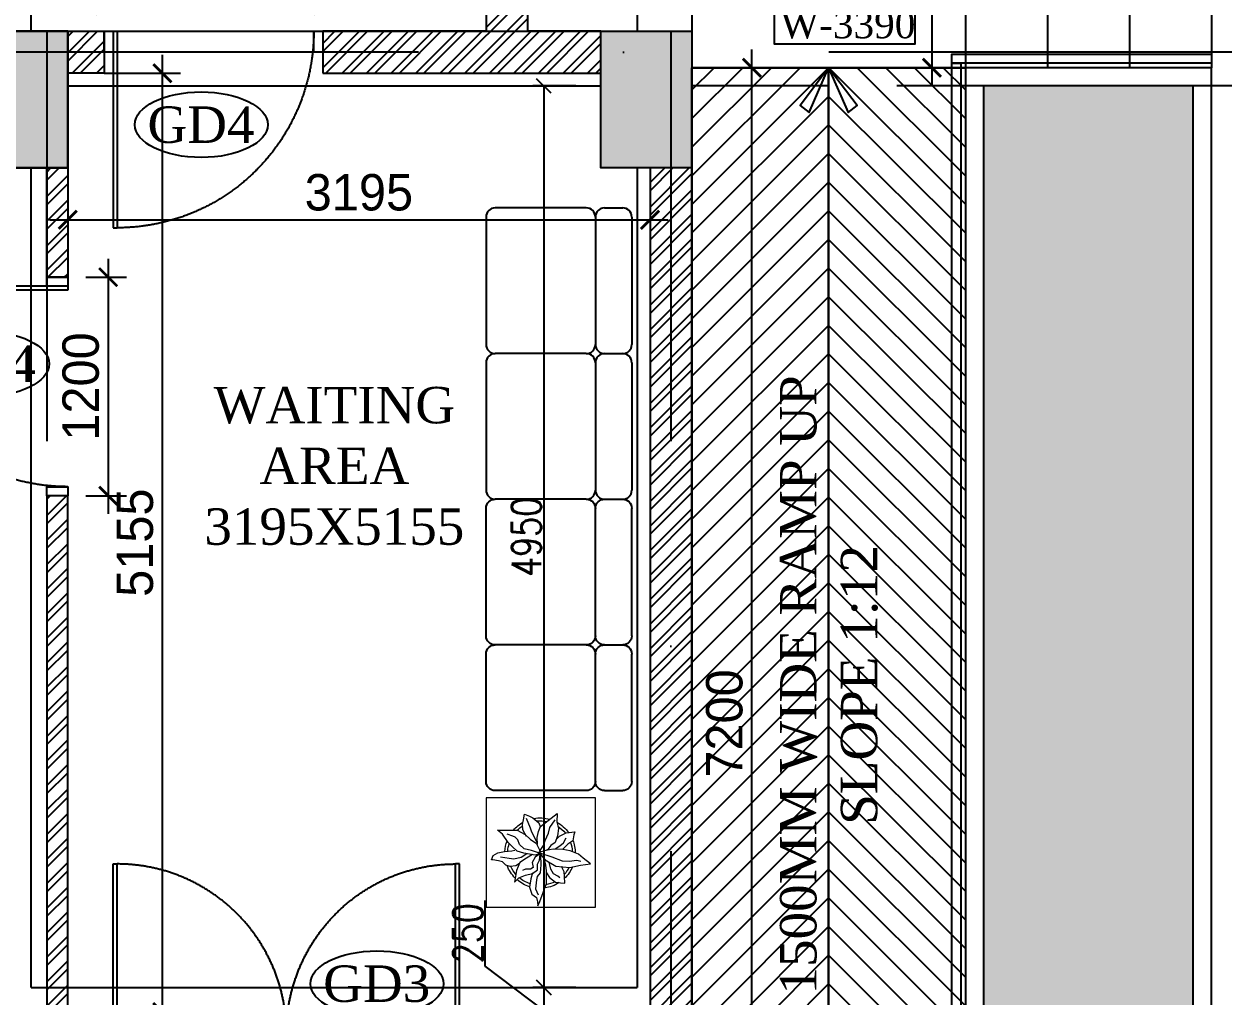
# Model space of a CAD drawing. Header units: millimetres. Extents: x 423806 to 486881, y 1786979 to 1831529.
# Drawn here: x 448466 to 455050, y 1799432 to 1804768 of the extents above; entities that cross this region are included whole.
import ezdxf

# ---------------------------------------------------------------- set-up
doc = ezdxf.new("R2010")
doc.units = ezdxf.units.MM
doc.header["$LTSCALE"] = 150
doc.header["$PDSIZE"] = 0.01
for name, pattern in [('240122--R0_INST_ FLOOR PLANS XREF$0$HIDDEN', [0.375, 0.25, -0.125]), ('DASHDOT', [1, 0.5, -0.25, 0, -0.25]), ('DASHDOTX2', [2, 1, -0.5, 0, -0.5]), ('HIDDEN', [0.375, 0.25, -0.125])]:
    doc.linetypes.add(name, pattern=pattern)
doc.layers.get('0').update_dxf_attribs({"lineweight": 13})
for name, color, linetype in [('AD-ABOVE LINE', 4, 'Continuous'), ('AD-COLUMNS', 41, 'Continuous'), ('AD-D&W TAG', 4, 'Continuous'), ('AD-DIM_CHECK', 7, 'Continuous'), ('AD-FURNITURE', 1, 'Continuous'), ('AD-GLASS', 140, 'Continuous'), ('AD-GRID', 251, 'DASHDOTX2'), ('AD-HATCH_LIGHT', 8, 'Continuous'), ('AD-LANDSCAPE', 82, 'Continuous'), ('AD-RAILING', 42, 'Continuous'), ('AD-SILL', 252, 'Continuous'), ('AD-STAIRCASE', 1, 'Continuous'), ('AD-WALL', 7, 'Continuous'), ('AD-WALL HATCH', 252, 'Continuous')]:
    doc.layers.add(name, color=color, linetype=linetype)
for name, color, linetype, lineweight in [('AD-REFERENCE LINE', 253, 'Continuous', 25), ('AD-TEXT', 7, 'Continuous', 25), ('BEAMS', 53, 'Continuous', 25), ('COL', 141, 'Continuous', 25), ('DIM', 7, 'Continuous', 13), ('filling', 254, 'Continuous', 0), ('GRID', 8, 'DASHDOT', 9)]:
    doc.layers.add(name, color=color, linetype=linetype, lineweight=lineweight)
doc.styles.add('240122--R0_INST_ FLOOR PLANS XREF$0$Scale M 200', font='times.ttf', dxfattribs={"height": 200})
doc.styles.add('RS', font='romans.shx', dxfattribs={"width": 0.8})
doc.dimstyles.new('D100', dxfattribs={"dimtxt": 160, "dimasz": 80, "dimexe": 60, "dimexo": 50, "dimgap": 15, "dimtad": 1, "dimdec": 0, "dimzin": 0, "dimdsep": 46, "dimtxsty": 'RS', "dimblk": 'OBLIQUE', "dimcen": 1, "dimclrd": 33, "dimclre": 33, "dimclrt": 7, "dimadec": 0, "dimazin": 0, "dimtfac": 1, "dimtdec": 0, "dimtmove": 2, "dimatfit": 3, "dimfxl": 125, "dimtolj": 1, "dimtzin": 0, "dimarcsym": 1})
doc.dimstyles.new('Scale 100', dxfattribs={"dimtxt": 200, "dimasz": 100, "dimexe": 100, "dimexo": 100, "dimgap": 50, "dimtad": 1, "dimdec": 0, "dimrnd": 5, "dimzin": 0, "dimdsep": 46, "dimtxsty": 'Standard', "dimblk": 'ARCHTICK', "dimcen": 0, "dimdle": 100, "dimclrd": 252, "dimclre": 252, "dimclrt": 256, "dimadec": 0, "dimazin": 0, "dimtfac": 1, "dimtdec": 0, "dimtofl": 0, "dimtmove": 1, "dimatfit": 3, "dimfxl": 0.18, "dimtolj": 1, "dimtzin": 0, "dimarcsym": 0})

# ---------------------------------------------------------------- blocks, each defined once
blk = doc.blocks.new('_Oblique')
at = {"color": 0, "linetype": 'ByBlock', "lineweight": -2}
blk.add_line((-0.5, -0.5), (0.5, 0.5), dxfattribs=at)
blk = doc.blocks.new('*D124')
at = {"layer": 'Defpoints', "color": 0, "transparency": 16777216}
for p in [(451543.5, 1804427.9), (451318, 1799477.9), (451543.5, 1799477.9)]:
    blk.add_point(p, dxfattribs=at)
at = {"layer": 'DIM', "color": 33, "lineweight": -2, "transparency": 16777216}
for p, q in [((451493.5, 1804427.9), (451258, 1804427.9)), ((451318, 1804427.9), (451318, 1799477.9)), ((451493.5, 1799477.9), (451258, 1799477.9))]:
    blk.add_line(p, q, dxfattribs=at)
at = {"layer": 'DIM', "color": 33, "lineweight": -2, "transparency": 16777216, "xscale": 80, "yscale": 80, "zscale": 80}
for p, rotation in [((451318, 1804427.9), 90), ((451318, 1799477.9), 270)]:
    blk.add_blockref('_Oblique', p, dxfattribs=dict(at, rotation=rotation))
at = {"layer": 'DIM', "color": 7, "transparency": 16777216, "insert": (451223, 1801952.9), "char_height": 160, "attachment_point": 5, "rotation": 90, "style": 'RS'}
blk.add_mtext('\\A1;4950', dxfattribs=at)
blk = doc.blocks.new('*D125')
at = {"layer": 'Defpoints', "color": 0, "transparency": 16777216}
for p in [(451543.5, 1799477.9), (451318, 1799227.9), (451593.8, 1799227.9)]:
    blk.add_point(p, dxfattribs=at)
at = {"layer": 'DIM', "color": 33, "lineweight": -2, "transparency": 16777216}
for p, q in [((450996.3, 1799596.2), (450996.3, 1799955.4)), ((451318, 1799352.9), (450996.3, 1799596.2)), ((451493.5, 1799477.9), (451258, 1799477.9)), ((451318, 1799477.9), (451318, 1799227.9)), ((451543.8, 1799227.9), (451258, 1799227.9))]:
    blk.add_line(p, q, dxfattribs=at)
at = {"layer": 'DIM', "color": 33, "lineweight": -2, "transparency": 16777216, "xscale": 80, "yscale": 80, "zscale": 80}
for p, rotation in [((451318, 1799477.9), 90), ((451318, 1799227.9), 270)]:
    blk.add_blockref('_Oblique', p, dxfattribs=dict(at, rotation=rotation))
at = {"layer": 'DIM', "color": 7, "transparency": 16777216, "insert": (450901.3, 1799775.8), "char_height": 160, "attachment_point": 5, "rotation": 90, "style": 'RS'}
blk.add_mtext('\\A1;250', dxfattribs=at)
blk = doc.blocks.new('A$Ce04e376f')
at = {"layer": 'filling'}
h = blk.add_hatch(color=254, dxfattribs=at)
h.dxf.hatch_style = 1
h.paths.add_polyline_path([(16675, -29250), (16675, -30000), (16075, -30000), (16075, -29250)])
h.paths.add_polyline_path([(19500.2, -29250), (20000.2, -29250), (20000.2, -30000), (19500.2, -30000)])
h.paths.add_polyline_path([(0, -29250), (500, -29250), (500, -30000), (0, -30000)])
h.paths.add_polyline_path([(15975, -19500), (16575, -19500), (16575, -20250), (15975, -20250)])
h.paths.add_polyline_path([(19500, -19500), (20000, -19500), (20000, -20250), (19500, -20250)])
h.paths.add_polyline_path([(6600, -15675), (7100, -15675), (7100, -16425), (6600, -16425)])
h.paths.add_polyline_path([(6350, -13050), (6350, -12550), (7100, -12550), (7100, -13050)])
h.paths.add_polyline_path([(10625, -13050), (10625, -12550), (11375, -12550), (11375, -13050)])
h.paths.add_polyline_path([(16075, -12300), (16575, -12300), (16575, -13050), (16075, -13050)])
h.paths.add_polyline_path([(19500, -12300), (20000, -12300), (20000, -13050), (19500, -13050)])
h.paths.add_polyline_path([(0, -6500), (500, -6500), (500, -7250), (0, -7250)])
h.paths.add_polyline_path([(6600, -6500), (7100, -6500), (7100, -7250), (6600, -7250)])
h.paths.add_polyline_path([(10625, -6500.4), (11375, -6500.4), (11375, -7250.4), (10625, -7250.4)])
h.paths.add_polyline_path([(19250, -6500), (20000, -6500), (20000, -7250), (19250, -7250)])
h.paths.add_polyline_path([(16020, -750), (16020, 0), (16770, 0), (16770, -750)])
h.paths.add_polyline_path([(19250, -500), (19250, 0), (20000, 0), (20000, -500)])
h.paths.add_polyline_path([(10625, -500.4), (10625, -0.4), (11375, -0.4), (11375, -500.4)])
h.paths.add_polyline_path([(6350.2, -500), (6350.2, 0), (7100.2, 0), (7100.2, -500)])
at = {"layer": 'COL'}
blk.add_lwpolyline([(15975, -19500), (16575, -19500), (16575, -20250), (15975, -20250), (15975, -19500)], close=True, dxfattribs=at)
blk.add_lwpolyline([(19500, -19500), (20000, -19500), (20000, -20250), (19500, -20250), (19500, -19500)], dxfattribs=at)
blk = doc.blocks.new('_ArchTick')
at = {"color": 0, "linetype": 'ByBlock', "const_width": 0.15}
blk.add_lwpolyline([(-0.5, -0.5), (0.5, 0.5)], dxfattribs=at)
blk = doc.blocks.new('*D318')
at = {"layer": 'AD-DIM_CHECK', "color": 252, "lineweight": -2, "transparency": 16777216}
for p, q in [((452459.7, 1797227.9), (452459.7, 1804627.9)), ((452231.1, 1804527.9), (452559.7, 1804527.9)), ((452231.1, 1797327.9), (452559.7, 1797327.9))]:
    blk.add_line(p, q, dxfattribs=at)
at = {"layer": 'Defpoints', "color": 0, "transparency": 16777216}
for p in [(452131.1, 1804527.9), (452459.7, 1804527.9), (452131.1, 1797327.9)]:
    blk.add_point(p, dxfattribs=at)
at = {"layer": 'AD-DIM_CHECK', "color": 252, "lineweight": -2, "transparency": 16777216, "xscale": 100, "yscale": 100, "zscale": 100}
for p, rotation in [((452459.7, 1804527.9), 90), ((452459.7, 1797327.9), 270)]:
    blk.add_blockref('_ArchTick', p, dxfattribs=dict(at, rotation=rotation))
at = {"layer": 'AD-DIM_CHECK', "transparency": 16777216, "insert": (452309.7, 1800927.9), "char_height": 200, "attachment_point": 5, "rotation": 90}
blk.add_mtext('\\A1;7200', dxfattribs=at)
blk = doc.blocks.new('*D319')
at = {"layer": 'AD-DIM_CHECK', "color": 252, "lineweight": -2, "transparency": 16777216}
for p, q in [((453447.8, 1808017.9), (453447.8, 1804427.9)), ((453531.1, 1807917.9), (453347.8, 1807917.9)), ((453531.1, 1804527.9), (453347.8, 1804527.9))]:
    blk.add_line(p, q, dxfattribs=at)
at = {"layer": 'Defpoints', "color": 0, "transparency": 16777216}
for p in [(453631.1, 1807917.9), (453447.8, 1804527.9), (453631.1, 1804527.9)]:
    blk.add_point(p, dxfattribs=at)
at = {"layer": 'AD-DIM_CHECK', "color": 252, "lineweight": -2, "transparency": 16777216, "xscale": 100, "yscale": 100, "zscale": 100}
for p, rotation in [((453447.8, 1807917.9), 90), ((453447.8, 1804527.9), 270)]:
    blk.add_blockref('_ArchTick', p, dxfattribs=dict(at, rotation=rotation))
at = {"layer": 'AD-DIM_CHECK', "transparency": 16777216, "insert": (453297.8, 1806222.9), "char_height": 200, "attachment_point": 5, "rotation": 90}
blk.add_mtext('\\A1;3390', dxfattribs=at)
blk = doc.blocks.new('A$Cb219a92c')
at = {"layer": 'AD-GLASS'}
for p, q in [((50, 0), (50, 1078.5)), ((50, 1078.5), (71.5, 1078.5)), ((71.5, 0), (71.5, 1078.5)), ((50, 0), (71.5, 0))]:
    blk.add_line(p, q, dxfattribs=at)
at = {"layer": 'AD-GLASS', "linetype": '240122--R0_INST_ FLOOR PLANS XREF$0$HIDDEN', "ltscale": 450}
blk.add_arc((72.4, 0.9), 1077.6, 359.95433, 90.04567, dxfattribs=at)
at = {"layer": 'AD-SILL'}
for points in [[(50, 115), (0, 115), (0, 0), (50, 0)], [(1200, 115), (1150, 115), (1150, 0), (1200, 0)]]:
    blk.add_lwpolyline(points, close=True, dxfattribs=at)
blk = doc.blocks.new('*D325')
at = {"layer": 'AD-DIM_CHECK', "color": 252, "lineweight": -2, "transparency": 16777216}
for p, q in [((448706.1, 1803877.9), (448706.1, 1803592.9)), ((451901.1, 1803877.9), (451901.1, 1803592.9)), ((448606.1, 1803692.9), (452001.1, 1803692.9))]:
    blk.add_line(p, q, dxfattribs=at)
at = {"layer": 'Defpoints', "color": 0, "transparency": 16777216}
for p in [(448706.1, 1803977.9), (451901.1, 1803977.9), (451901.1, 1803692.9)]:
    blk.add_point(p, dxfattribs=at)
at = {"layer": 'AD-DIM_CHECK', "color": 252, "lineweight": -2, "transparency": 16777216, "xscale": 100, "yscale": 100, "zscale": 100, "rotation": 180}
blk.add_blockref('_ArchTick', (448706.1, 1803692.9), dxfattribs=at)
at = {"layer": 'AD-DIM_CHECK', "color": 252, "lineweight": -2, "transparency": 16777216, "xscale": 100, "yscale": 100, "zscale": 100}
blk.add_blockref('_ArchTick', (451901.1, 1803692.9), dxfattribs=at)
at = {"layer": 'AD-DIM_CHECK', "transparency": 16777216, "insert": (450303.6, 1803842.9), "char_height": 200, "attachment_point": 5}
blk.add_mtext('\\A1;3195', dxfattribs=at)
blk = doc.blocks.new('*D326')
at = {"layer": 'AD-DIM_CHECK', "color": 252, "lineweight": -2, "transparency": 16777216}
for p, q in [((448906.1, 1804827.9), (448906.1, 1804970.8)), ((450106.1, 1804827.9), (450106.1, 1804970.8)), ((448806.1, 1804870.8), (450206.1, 1804870.8))]:
    blk.add_line(p, q, dxfattribs=at)
at = {"layer": 'Defpoints', "color": 0, "transparency": 16777216}
for p in [(450106.1, 1804870.8), (448906.1, 1804727.9), (450106.1, 1804727.9)]:
    blk.add_point(p, dxfattribs=at)
at = {"layer": 'AD-DIM_CHECK', "color": 252, "lineweight": -2, "transparency": 16777216, "xscale": 100, "yscale": 100, "zscale": 100, "rotation": 180}
blk.add_blockref('_ArchTick', (448906.1, 1804870.8), dxfattribs=at)
at = {"layer": 'AD-DIM_CHECK', "color": 252, "lineweight": -2, "transparency": 16777216, "xscale": 100, "yscale": 100, "zscale": 100}
blk.add_blockref('_ArchTick', (450106.1, 1804870.8), dxfattribs=at)
at = {"layer": 'AD-DIM_CHECK', "transparency": 16777216, "insert": (449506.1, 1805020.8), "char_height": 200, "attachment_point": 5}
blk.add_mtext('\\A1;1200', dxfattribs=at)
blk = doc.blocks.new('A$Cf3240ecc')
at = {"layer": 'AD-D&W TAG'}
blk.add_ellipse((0, 0), major_axis=(-365, 0), ratio=0.493341, dxfattribs=at)
at = {"layer": 'AD-D&W TAG', "transparency": 33554687, "insert": (-271.3, 100.2), "char_height": 200, "width": 540.14, "attachment_point": 1, "style": '240122--R0_INST_ FLOOR PLANS XREF$0$Scale M 200'}
blk.add_mtext('\\A1;\\pxqc;GD4', dxfattribs=at)
blk = doc.blocks.new('A$C11832f3e')
at = {"layer": 'AD-FURNITURE', "color": 3, "linetype": 'ByBlock', "lineweight": 20}
for p, q in [((212.2, 468.2, -2548975.6), (202.7, 431.7, -2548975.6)), ((242.5, 488.2, -2548975.6), (210, 513.3, -2548975.6)), ((210, 513.3, -2548975.6), (212.2, 468.2, -2548975.6)), ((249.8, 436.9, -2548975.6), (221.4, 479.8, -2548975.6)), ((274.9, 462, -2548975.6), (242.5, 488.2, -2548975.6)), ((301.1, 442, -2548975.6), (274.9, 462, -2548975.6)), ((310.2, 463.4, -2548975.6), (302.5, 442.6, -2548975.6)), ((342.9, 490.9, -2548975.6), (310.2, 463.4, -2548975.6)), ((360.6, 498.5, -2548975.6), (342.9, 490.9, -2548975.6)), ((380.4, 487.7, -2548975.6), (357.2, 434.9, -2548975.6)), ((389.1, 509.6, -2548975.6), (360.6, 498.5, -2548975.6)), ((393.4, 478.8, -2548975.6), (389.1, 509.6, -2548975.6)), ((398.9, 453.6, -2548975.6), (393.4, 478.8, -2548975.6)), ((159.8, 407.5, -2548975.6), (112.6, 412.8, -2548975.6)), ((112.6, 412.8, -2548975.6), (117.9, 396.1, -2548975.6)), ((117.9, 396.1, -2548975.6), (124.2, 364.7, -2548975.6)), ((196.3, 389.8, -2548975.6), (159.8, 407.5, -2548975.6)), ((202.7, 431.7, -2548975.6), (207.9, 391.8, -2548975.6)), ((257.1, 405.5, -2548975.6), (249.8, 436.9, -2548975.6)), ((276, 366.6, -2548975.6), (257.1, 405.5, -2548975.6)), ((311.6, 415.8, -2548975.6), (301.1, 442, -2548975.6)), ((318.9, 381.4, -2548975.6), (311.6, 415.8, -2548975.6)), ((349.5, 414.1, -2548975.6), (318.9, 353.8, -2548975.6)), ((357.2, 434.9, -2548975.6), (349.5, 414.1, -2548975.6)), ((385.9, 398.2, -2548975.6), (355.6, 372, -2548975.6)), ((378, 387.7, -2548975.6), (397.8, 424, -2548975.6)), ((428.8, 422.3, -2548975.6), (385.9, 398.2, -2548975.6)), ((397.8, 424, -2548975.6), (398.9, 453.6, -2548975.6)), ((505.3, 423.3, -2548975.6), (428.8, 422.3, -2548975.6)), ((452.9, 389.8, -2548975.6), (483.2, 400.1, -2548975.6)), ((478, 355.2, -2548975.6), (510.4, 400.1, -2548975.6)), ((537.7, 423.3, -2548975.6), (505.3, 423.3, -2548975.6)), ((510.4, 400.1, -2548975.6), (537.7, 423.3, -2548975.6)), ((124.2, 364.7, -2548975.6), (150.4, 344.7, -2548975.6)), ((150.4, 344.7, -2548975.6), (177.6, 317.4, -2548975.6)), ((174.4, 353.1, -2548975.6), (159.8, 380.4, -2548975.6)), ((194.4, 336.3, -2548975.6), (174.4, 353.1, -2548975.6)), ((220.5, 320.7, -2548975.6), (194.4, 336.3, -2548975.6)), ((213.1, 373.9, -2548975.6), (196.3, 389.8, -2548975.6)), ((207.9, 391.8, -2548975.6), (221.4, 355.2, -2548975.6)), ((221.4, 355.2, -2548975.6), (243.5, 338.5, -2548975.6)), ((243.5, 338.5, -2548975.6), (260.3, 316.4, -2548975.6)), ((284.3, 337.4, -2548975.6), (276, 366.6, -2548975.6)), ((306.2, 306, -2548975.6), (284.3, 337.4, -2548975.6)), ((324.1, 351, -2548975.6), (302.1, 308, -2548975.6)), ((317.8, 343.6, -2548975.6), (318.9, 381.4, -2548975.6)), ((355.6, 372, -2548975.6), (324.1, 351, -2548975.6)), ((390, 319.6, -2548975.6), (416.2, 343.6, -2548975.6)), ((416.2, 343.6, -2548975.6), (425.6, 368.8, -2548975.6)), ((425.6, 368.8, -2548975.6), (439.3, 384.5, -2548975.6)), ((428.8, 306.9, -2548975.6), (456.1, 333.1, -2548975.6)), ((439.3, 384.5, -2548975.6), (452.9, 389.8, -2548975.6)), ((456.1, 333.1, -2548975.6), (478, 355.2, -2548975.6)), ((26.9, 238, -2548975.6), (66.6, 268.3, -2548975.6)), ((66.6, 268.3, -2548975.6), (92.8, 290.2, -2548975.6)), ((92.8, 290.2, -2548975.6), (137.7, 309.1, -2548975.6)), ((137.7, 309.1, -2548975.6), (178.7, 316.4, -2548975.6)), ((178.7, 316.4, -2548975.6), (230.9, 317.4, -2548975.6)), ((238.2, 275.6, -2548975.6), (181.7, 254.7, -2548975.6)), ((230.9, 317.4, -2548975.6), (271.7, 311.2, -2548975.6)), ((307.3, 298.6, -2548975.6), (238.2, 275.6, -2548975.6)), ((260.3, 316.4, -2548975.6), (268.7, 313.4, -2548975.6)), ((271.7, 311.2, -2548975.6), (310.5, 299.6, -2548975.6)), ((271.7, 229.6, -2548975.6), (280.1, 265, -2548975.6)), ((310.5, 299.6, -2548975.6), (274.9, 258.8, -2548975.6)), ((301.1, 286.1, -2548975.6), (300, 231.5, -2548975.6)), ((302.1, 308, -2548975.6), (307.3, 295.5, -2548975.6)), ((302.1, 290.2, -2548975.6), (307.3, 291.2, -2548975.6)), ((306.2, 257.7, -2548975.6), (302.1, 290.2, -2548975.6)), ((304.3, 294.5, -2548975.6), (330.3, 286.1, -2548975.6)), ((307.3, 295.5, -2548975.6), (350.3, 311.2, -2548975.6)), ((307.3, 291.2, -2548975.6), (330.3, 273.4, -2548975.6)), ((330.3, 286.1, -2548975.6), (392.1, 295.5, -2548975.6)), ((330.3, 273.4, -2548975.6), (346.2, 245.3, -2548975.6)), ((345.1, 289.3, -2548975.6), (378.6, 268.3, -2548975.6)), ((350.3, 311.2, -2548975.6), (390, 319.6, -2548975.6)), ((407.8, 274.5, -2548975.6), (375.4, 294.5, -2548975.6)), ((378.6, 268.3, -2548975.6), (415.1, 244.2, -2548975.6)), ((392.1, 295.5, -2548975.6), (428.8, 306.9, -2548975.6)), ((447.7, 264.2, -2548975.6), (407.8, 274.5, -2548975.6)), ((458, 309.1, -2548975.6), (441.3, 312.3, -2548975.6)), ((473.7, 268.3, -2548975.6), (447.7, 264.2, -2548975.6)), ((497.9, 305, -2548975.6), (458, 309.1, -2548975.6)), ((520.9, 276.6, -2548975.6), (473.7, 268.3, -2548975.6)), ((535.5, 298.6, -2548975.6), (497.9, 305, -2548975.6)), ((560.7, 282.9, -2548975.6), (535.5, 298.6, -2548975.6)), ((569, 259.9, -2548975.6), (560.7, 282.9, -2548975.6)), ((82.3, 230.6, -2548975.6), (26.9, 238, -2548975.6)), ((101.2, 257.7, -2548975.6), (80.2, 252.6, -2548975.6)), ((140.9, 218, -2548975.6), (82.3, 230.6, -2548975.6)), ((144.1, 251.5, -2548975.6), (101.2, 257.7, -2548975.6)), ((217.3, 224.2, -2548975.6), (140.9, 218, -2548975.6)), ((181.7, 254.7, -2548975.6), (144.1, 251.5, -2548975.6)), ((171.2, 193.9, -2548975.6), (186, 223.2, -2548975.6)), ((274.9, 258.8, -2548975.6), (217.3, 224.2, -2548975.6)), ((228.9, 183.4, -2548975.6), (243.5, 208.5, -2548975.6)), ((243.5, 208.5, -2548975.6), (253, 246.3, -2548975.6)), ((268.7, 199.1, -2548975.6), (271.7, 229.6, -2548975.6)), ((268.7, 165.6, -2548975.6), (268.7, 199.1, -2548975.6)), ((300, 231.5, -2548975.6), (302.1, 188.8, -2548975.6)), ((316.8, 235.8, -2548975.6), (306.2, 257.7, -2548975.6)), ((317.8, 205.5, -2548975.6), (316.8, 235.8, -2548975.6)), ((344, 184.5, -2548975.6), (317.8, 205.5, -2548975.6)), ((346.2, 245.3, -2548975.6), (340.8, 218, -2548975.6)), ((340.8, 218, -2548975.6), (356.5, 207.5, -2548975.6)), ((356.5, 207.5, -2548975.6), (382.7, 207.5, -2548975.6)), ((382.7, 207.5, -2548975.6), (400.5, 201.2, -2548975.6)), ((415.1, 244.2, -2548975.6), (431.8, 201.2, -2548975.6)), ((416.2, 239, -2548975.6), (437.2, 227.4, -2548975.6)), ((431.8, 201.2, -2548975.6), (438.3, 167.7, -2548975.6)), ((437.2, 227.4, -2548975.6), (467.5, 222.3, -2548975.6)), ((467.5, 222.3, -2548975.6), (491.5, 230.6, -2548975.6)), ((491.5, 230.6, -2548975.6), (510.4, 248.3, -2548975.6)), ((510.4, 248.3, -2548975.6), (531.4, 254.7, -2548975.6)), ((531.4, 254.7, -2548975.6), (562.8, 258.8, -2548975.6)), ((562.8, 258.8, -2548975.6), (569, 259.9, -2548975.6)), ((168.2, 131, -2548975.6), (169.2, 168.8, -2548975.6)), ((191.2, 134.2, -2548975.6), (168.2, 131, -2548975.6)), ((169.2, 168.8, -2548975.6), (171.2, 193.9, -2548975.6)), ((218.4, 136.4, -2548975.6), (191.2, 134.2, -2548975.6)), ((195.4, 160.4, -2548975.6), (206.8, 169.9, -2548975.6)), ((206.8, 169.9, -2548975.6), (228.9, 183.4, -2548975.6)), ((251.9, 162.6, -2548975.6), (218.4, 136.4, -2548975.6)), ((267.6, 187.7, -2548975.6), (251.9, 162.6, -2548975.6)), ((268.7, 129.9, -2548975.6), (268.7, 165.6, -2548975.6)), ((302.1, 188.8, -2548975.6), (320, 167.7, -2548975.6)), ((320, 167.7, -2548975.6), (323, 149.9, -2548975.6)), ((323, 149.9, -2548975.6), (328.3, 99.6, -2548975.6)), ((383.7, 176.1, -2548975.6), (344, 184.5, -2548975.6)), ((345.1, 188.8, -2548975.6), (354.5, 155.1, -2548975.6)), ((354.5, 155.1, -2548975.6), (360.8, 109.1, -2548975.6)), ((420.4, 161.5, -2548975.6), (383.7, 176.1, -2548975.6)), ((443.4, 136.4, -2548975.6), (420.4, 161.5, -2548975.6)), ((438.3, 167.7, -2548975.6), (443.4, 136.4, -2548975.6)), ((286.5, 80.8, -2548975.6), (268.7, 129.9, -2548975.6)), ((304.3, 30.5, -2548975.6), (286.5, 80.8, -2548975.6)), ((328.3, 99.6, -2548975.6), (313.5, 68.3, -2548975.6)), ((348.1, 71.3, -2548975.6), (323, 52.6, -2548975.6)), ((360.8, 109.1, -2548975.6), (348.1, 71.3, -2548975.6)), ((315.7, 6.4, -2548975.6), (304.3, 30.5, -2548975.6)), ((316.8, 28.5, -2548975.6), (315.7, 6.4, -2548975.6)), ((323, 52.6, -2548975.6), (316.8, 28.5, -2548975.6))]:
    blk.add_line(p, q, dxfattribs=at)
at = {"layer": 'AD-FURNITURE', "lineweight": 20}
blk.add_lwpolyline([(0, 0), (0, 600), (600, 600), (600, 0)], close=True, dxfattribs=at)
at = {"layer": 'AD-FURNITURE', "color": 3, "linetype": 'ByBlock', "lineweight": 20}
for radius, start, end in [(193.2, 118.34547, 144.45412), (193.2, 79.70377, 106.12808), (177.1, 84.18858, 102.40281), (193.2, 40.66057, 61.33926), (177.1, 123.38678, 142.07557), (177.1, 45.08351, 57.50228), (193.2, 158.58618, 179.74423), (177.1, 160.65586, 177.50575), (177.1, 3.26994, 17.40025), (193.2, 2.50299, 20.45628), (193.2, 202.97684, 225.84728), (177.1, 206.27612, 221.1349), (177.1, 318.47558, 335.33471), (193.2, 314.80206, 339.18037), (193.2, 236.95629, 262.29504), (177.1, 242.68987, 259.53455), (177.1, 287.98642, 310.5771), (193.2, 287.12296, 310.98158)]:
    blk.add_arc((303.5, 296.7, -2548975.6), radius, start, end, dxfattribs=at)
blk = doc.blocks.new('A$Ce8633d60')
at = {"layer": 'AD-FURNITURE', "linetype": 'Continuous'}
for p, q in [((49.6, 500), (749.6, 500)), ((849.2, 500), (1549.2, 500)), ((-0.4, 350), (-0.4, 450)), ((-0.4, 350), (-0.4, 450)), ((0, 350), (0, 450)), ((799.2, 350), (799.2, 450)), ((799.6, 350), (799.6, 450)), ((1599.2, 350), (1599.2, 450)), ((1599.2, 350), (1599.2, 450)), ((1599.2, 350), (1599.2, 450)), ((49.6, 300), (749.6, 300)), ((849.2, 300), (1549.2, 300)), ((-0.4, 250), (-0.4, -250)), ((-0.4, 250), (-0.4, -250)), ((0, 250), (0, -250)), ((799.2, 250), (799.2, -250)), ((799.6, 250), (799.6, -250)), ((1599.2, 250), (1599.2, -250)), ((49.6, -300), (749.6, -300)), ((849.2, -300), (1549.2, -300))]:
    blk.add_line(p, q, dxfattribs=at)
for centre, start, end in [((49.6, 450), 90, 180), ((49.6, 450), 90, 180), ((749.6, 450), 0, 90), ((849.2, 450), 90, 180), ((1549.2, 450), 0, 90), ((49.6, 350), 180, 270), ((49.6, 350), 180, 270), ((749.6, 350), 270, 0), ((849.2, 350), 180, 270), ((1549.2, 350), 270, 0), ((49.6, 250), 90, 180), ((49.6, 250), 90, 180), ((749.6, 250), 0, 90), ((849.2, 250), 90, 180), ((1549.2, 250), 0, 90), ((49.6, -250), 180, 270), ((49.6, -250), 180, 270), ((749.6, -250), 270, 0), ((849.2, -250), 180, 270), ((1549.2, -250), 270, 0)]:
    blk.add_arc(centre, 50, start, end, dxfattribs=at)
blk = doc.blocks.new('A$C46e40b4a')
at = {"layer": 'AD-GLASS'}
for p, q in [((0, 0), (0, 928.5)), ((0, 928.5), (21.5, 928.5)), ((21.5, 0), (21.5, 928.5)), ((0, 0), (21.5, 0))]:
    blk.add_line(p, q, dxfattribs=at)
at = {"layer": 'AD-GLASS', "linetype": '240122--R0_INST_ FLOOR PLANS XREF$0$HIDDEN', "ltscale": 450}
blk.add_arc((21.5, 0), 928.5, 0, 90.00868, dxfattribs=at)
blk = doc.blocks.new('A$C35c67b2a')
at = {"layer": 'AD-SILL'}
for points in [[(0, 0), (50, 0), (50, 115), (0, 115)], [(2000, 0), (1950, 0), (1950, 115), (2000, 115)]]:
    blk.add_lwpolyline(points, close=True, dxfattribs=at)
blk.add_blockref('A$C46e40b4a', (50, 0))
at = {"xscale": -1}
blk.add_blockref('A$C46e40b4a', (1950, 0), dxfattribs=at)
blk = doc.blocks.new('*D344')
at = {"layer": 'AD-DIM_CHECK', "color": 252, "lineweight": -2, "transparency": 16777216}
for p, q in [((448928.2, 1803477.9), (448928.2, 1802077.9)), ((448806.1, 1803377.9), (449028.2, 1803377.9)), ((448806.1, 1802177.9), (449028.2, 1802177.9))]:
    blk.add_line(p, q, dxfattribs=at)
at = {"layer": 'Defpoints', "color": 0, "transparency": 16777216}
for p in [(448706.1, 1803377.9), (448706.1, 1802177.9), (448928.2, 1802177.9)]:
    blk.add_point(p, dxfattribs=at)
at = {"layer": 'AD-DIM_CHECK', "color": 252, "lineweight": -2, "transparency": 16777216, "xscale": 100, "yscale": 100, "zscale": 100}
for p, rotation in [((448928.2, 1803377.9), 90), ((448928.2, 1802177.9), 270)]:
    blk.add_blockref('_ArchTick', p, dxfattribs=dict(at, rotation=rotation))
at = {"layer": 'AD-DIM_CHECK', "transparency": 16777216, "insert": (448778.2, 1802777.9), "char_height": 200, "attachment_point": 5, "rotation": 90}
blk.add_mtext('\\A1;1200', dxfattribs=at)
blk = doc.blocks.new('*D370')
at = {"layer": 'AD-DIM_CHECK', "color": 252, "lineweight": -2, "transparency": 16777216}
for p, q in [((449225.4, 1799242.9), (449225.4, 1804597.9)), ((448906.1, 1804497.9), (449325.4, 1804497.9)), ((448906.1, 1799342.9), (449325.4, 1799342.9))]:
    blk.add_line(p, q, dxfattribs=at)
at = {"layer": 'Defpoints', "color": 0, "transparency": 16777216}
for p in [(448806.1, 1804497.9), (449225.4, 1804497.9), (448806.1, 1799342.9)]:
    blk.add_point(p, dxfattribs=at)
at = {"layer": 'AD-DIM_CHECK', "color": 252, "lineweight": -2, "transparency": 16777216, "xscale": 100, "yscale": 100, "zscale": 100}
for p, rotation in [((449225.4, 1804497.9), 90), ((449225.4, 1799342.9), 270)]:
    blk.add_blockref('_ArchTick', p, dxfattribs=dict(at, rotation=rotation))
at = {"layer": 'AD-DIM_CHECK', "transparency": 16777216, "insert": (449075.4, 1801920.4), "char_height": 200, "attachment_point": 5, "rotation": 90}
blk.add_mtext('\\A1;5155', dxfattribs=at)
blk = doc.blocks.new('A$Ca1dcfb5b')
at = {"layer": 'AD-D&W TAG'}
blk.add_ellipse((0, 0), major_axis=(-365, 0), ratio=0.493341, dxfattribs=at)
at = {"layer": 'AD-D&W TAG', "transparency": 33554687, "insert": (-271.3, 100.2), "char_height": 200, "width": 540.14, "attachment_point": 1, "style": '240122--R0_INST_ FLOOR PLANS XREF$0$Scale M 200'}
blk.add_mtext('\\A1;\\pxqc;GD3', dxfattribs=at)

msp = doc.modelspace()

# ---------------------------------------------------------------- hatches: boundary and pattern name
at = {"layer": 'AD-HATCH_LIGHT'}
h = msp.add_hatch(color=256, dxfattribs=at)
h.dxf.hatch_style = 1
h.paths.add_polyline_path([(448706.1, 1804727.9), (448106.1, 1804727.9), (448106.1, 1803977.9), (448706.1, 1803977.9)])
h = msp.add_hatch(color=256, dxfattribs=at)
h.dxf.hatch_style = 1
h.paths.add_polyline_path([(451631.1, 1804727.9), (452131.1, 1804727.9), (452131.1, 1803977.9), (451631.1, 1803977.9)])
h = msp.add_hatch(dxfattribs=at)
h.set_pattern_fill('ANSI31', color=256, scale=35)
h.set_pattern_definition([(45, (452881.13, 1804527.9), (-78.5772, 78.5772), [])])
h.paths.add_polyline_path([(452131.1, 1797327.9), (452881.1, 1797327.9), (452881.1, 1804527.9), (452131.1, 1804527.9), (452131.1, 1804077.9)])
h = msp.add_hatch(dxfattribs=at)
h.set_pattern_fill('ANSI31', color=256, scale=35, angle=90)
h.set_pattern_definition([(135, (452881.13, 1804527.9), (-78.5772, -78.5772), [])])
h.paths.add_polyline_path([(452881.1, 1804527.9), (453631.1, 1804527.9), (453631.1, 1797327.9), (452881.1, 1797327.9)])
at = {"layer": 'AD-LANDSCAPE', "transparency": 33554495}
h = msp.add_hatch(color=256, dxfattribs=at)
h.dxf.hatch_style = 1
edge = h.paths.add_edge_path()
edge.add_line((454881.1, 1804427.9), (453731.1, 1804427.9))
edge.add_line((453731.1, 1804427.9), (453731.1, 1797427.9))
edge.add_line((453731.1, 1797427.9), (454381.1, 1797427.9))
edge.add_arc((454381.1, 1797927.9), 500, 270, 360)
edge.add_line((454881.1, 1797927.9), (454881.1, 1804427.9))
at = {"layer": 'AD-WALL HATCH', "transparency": 33554687}
h = msp.add_hatch(dxfattribs=at)
h.set_pattern_fill('ANSI32', color=256, scale=10)
h.set_pattern_definition([(45, (415131.13, 1744227.9), (-67.35192, 67.35192), []), (45, (415176.03, 1744227.9), (-67.35192, 67.35192), [])])
h.paths.add_polyline_path([(451901.1, 1795527.9), (452131.1, 1795527.9), (452131.1, 1794977.9), (451291.8, 1794977.9), (451291.8, 1795207.9), (451901.1, 1795207.9)])
h.paths.add_polyline_path([(448321.1, 1811927.9), (448321.1, 1816977.9), (448206.1, 1816977.9), (448206.1, 1811927.9)])
h.paths.add_polyline_path([(439001.1, 1811677.9), (439231.1, 1811677.9), (439231.1, 1812027.9), (439506.1, 1812027.9), (439506.1, 1812257.9), (439001.1, 1812257.9)])
h.paths.add_polyline_path([(439001.1, 1823727.9), (439001.1, 1819327.9), (442501.1, 1819327.9), (442501.1, 1820182.9), (442271.1, 1820182.9), (442271.1, 1819557.9), (441071.1, 1819557.9), (441071.1, 1820157.9), (440956.1, 1820157.9), (440956.1, 1819557.9), (439231.1, 1819557.9), (439231.1, 1823727.9)])
h.paths.add_polyline_path([(441471.1, 1823997.9), (439831.3, 1823997.9), (439831.3, 1824227.9), (441471.1, 1824227.9)])
h.paths.add_polyline_path([(448706.1, 1799227.9), (448906.1, 1799227.9), (448906.1, 1799342.9), (448706.1, 1799342.9), (448706.1, 1802177.9), (448591.1, 1802177.9), (448591.1, 1794977.9), (449291.8, 1794977.9), (449291.8, 1795207.9), (448706.1, 1795207.9)])
h.paths.add_polyline_path([(452131.1, 1798527.9), (452131.1, 1803977.9), (451901.1, 1803977.9), (451901.1, 1799342.9), (450906.1, 1799342.9), (450906.1, 1799227.9), (451901.1, 1799227.9), (451901.1, 1798527.9)])
h.paths.add_polyline_path([(451901.1, 1811177.9), (452131.1, 1811177.9), (452131.1, 1810427.9), (451901.1, 1810427.9)])
h.paths.add_polyline_path([(451901.1, 1814372.9), (452131.1, 1814372.9), (452131.1, 1815397.9), (451901.1, 1815397.9)])
h.paths.add_polyline_path([(438581.1, 1809177.9), (439231.1, 1809177.9), (439231.1, 1808552.9), (439116.1, 1808552.9), (439116.1, 1809062.9), (438581.1, 1809062.9)])
h.paths.add_polyline_path([(446146.1, 1820752.9), (446146.1, 1819557.9), (446296.1, 1819557.9), (446296.1, 1819327.9), (446031.1, 1819327.9), (446031.1, 1820752.9), (445731.1, 1820752.9), (445731.1, 1820867.9), (446431.1, 1820867.9), (446431.1, 1821767.9), (444931.1, 1821767.9), (444931.1, 1820752.9), (444701.1, 1820752.9), (444701.1, 1821367.9), (444551.1, 1821367.9), (444551.1, 1821597.9), (444701.1, 1821597.9), (444701.1, 1823997.9), (444403.6, 1823997.9), (444403.6, 1824227.9), (446951.1, 1824227.9), (446951.1, 1823997.9), (444931.1, 1823997.9), (444931.1, 1821882.9), (446546.1, 1821882.9), (446546.1, 1820752.9)])
h.paths.add_polyline_path([(451901.1, 1812872.9), (452131.1, 1812872.9), (452131.1, 1811927.9), (451901.1, 1811927.9)])
h.paths.add_polyline_path([(448706.1, 1804727.9), (448906.1, 1804727.9), (448906.1, 1804497.9), (448706.1, 1804497.9)])
h.paths.add_polyline_path([(442871.1, 1801232.9), (442871.1, 1796107.9), (442756.1, 1796107.9), (442756.1, 1801232.9)])
h.paths.add_polyline_path([(450106.1, 1804497.9), (451631.1, 1804497.9), (451631.1, 1804727.9), (451231.1, 1804727.9), (451231.1, 1805065.4), (451001.1, 1805065.4), (451001.1, 1804727.9), (450106.1, 1804727.9)])
h.paths.add_polyline_path([(451901.1, 1809227.9), (452131.1, 1809227.9), (452131.1, 1807802.9), (451231.1, 1807802.9), (451231.1, 1807465.4), (451001.1, 1807465.4), (451001.1, 1808032.9), (451901.1, 1808032.9)])
h.paths.add_polyline_path([(436326.1, 1802997.9), (436326.1, 1803097.9), (436556.1, 1803097.9), (436556.1, 1802512.9), (436326.1, 1802512.9), (436326.1, 1802882.9), (432361.1, 1802882.9), (432361.1, 1800247.9), (432131.1, 1800247.9), (432131.1, 1803227.9), (432361.1, 1803227.9), (432361.1, 1802997.9), (434945.2, 1802997.9), (434945.2, 1803097.9), (435175.2, 1803097.9), (435175.2, 1802997.9)])
h.paths.add_polyline_path([(436326.1, 1794607.9), (436556.1, 1794607.9), (436556.1, 1794457.9), (436326.1, 1794457.9)])
h.paths.add_polyline_path([(448591.1, 1803977.9), (448706.1, 1803977.9), (448706.1, 1803377.9), (448591.1, 1803377.9)])
h.paths.add_polyline_path([(432131.1, 1807802.9), (432361.1, 1807802.9), (432361.1, 1806865.4), (432131.1, 1806865.4)])
h.paths.add_polyline_path([(443506.1, 1817727.9), (443706.1, 1817727.9), (443706.1, 1817497.9), (443506.1, 1817497.9)])
h.paths.add_polyline_path([(447296.1, 1819327.9), (448671.1, 1819327.9), (448671.1, 1818877.9), (448901.1, 1818877.9), (448901.1, 1823477.9), (448671.1, 1823477.9), (448671.1, 1821417.9), (447901.1, 1821417.9), (447901.1, 1821302.9), (448671.1, 1821302.9), (448671.1, 1819442.9), (447296.1, 1819442.9)])
h.paths.add_polyline_path([(443506.1, 1804727.9), (448106.1, 1804727.9), (448106.1, 1804612.9), (443506.1, 1804612.9)])
h.paths.add_polyline_path([(439231.1, 1804727.9), (442756.1, 1804727.9), (442756.1, 1804612.9), (439231.1, 1804612.9)])
h.paths.add_polyline_path([(445606.1, 1794457.9), (448206.1, 1794457.9), (448206.1, 1794227.9), (445606.1, 1794227.9)])
h.paths.add_polyline_path([(441306.1, 1794457.9), (442756.1, 1794457.9), (442756.1, 1794227.9), (441306.1, 1794227.9)])
h.paths.add_polyline_path([(438381.3, 1794457.9), (438481.3, 1794457.9), (438481.3, 1794227.9), (438381.3, 1794227.9)])
h.paths.add_polyline_path([(432131.1, 1796227.9), (432361.1, 1796227.9), (432361.1, 1794977.9), (432131.1, 1794977.9)])
h.paths.add_polyline_path([(432131.1, 1803827.9), (432361.1, 1803827.9), (432361.1, 1803977.9), (432131.1, 1803977.9)])
h.paths.add_polyline_path([(432131.1, 1805665.4), (432361.1, 1805665.4), (432361.1, 1804727.9), (432131.1, 1804727.9)])
h.paths.add_polyline_path([(451901.1, 1817727.9), (452131.1, 1817727.9), (452131.1, 1817877.9), (451901.1, 1817877.9)])
h.paths.add_polyline_path([(448901.1, 1817727.9), (448901.1, 1817497.9), (450316.1, 1817497.9), (450316.1, 1816747.9), (451901.1, 1816747.9), (451901.1, 1816597.9), (452131.1, 1816597.9), (452131.1, 1816977.9), (451901.1, 1816977.9), (451901.1, 1816862.9), (450431.1, 1816862.9), (450431.1, 1817497.9), (450481.1, 1817497.9), (450481.1, 1817727.9)])
h.paths.add_polyline_path([(448901.1, 1817727.9), (448901.1, 1817877.9), (448671.1, 1817877.9), (448671.1, 1817727.9)])
h.paths.add_polyline_path([(443503.7, 1811407.9), (448206.1, 1811407.9), (448206.1, 1811177.9), (443503.7, 1811177.9)])
h.paths.add_polyline_path([(448706.1, 1811407.9), (451631.1, 1811407.9), (451631.1, 1811177.9), (448706.1, 1811177.9)])
h.paths.add_polyline_path([(445206.1, 1817497.9), (448151.1, 1817497.9), (448151.1, 1817727.9), (445206.1, 1817727.9)])
h.paths.add_polyline_path([(448901.1, 1824227.9), (449541.1, 1824227.9), (449541.1, 1823997.9), (448901.1, 1823997.9)])
h.paths.add_polyline_path([(450741.1, 1823997.9), (451381.1, 1823997.9), (451381.1, 1824227.9), (450741.1, 1824227.9)])
h.paths.add_polyline_path([(452131.1, 1818877.9), (452131.1, 1823727.9), (451901.1, 1823727.9), (451901.1, 1818877.9)])
h.paths.add_polyline_path([(443803.6, 1824227.9), (443506.1, 1824227.9), (443506.1, 1823997.9), (443803.6, 1823997.9)])
h.paths.add_polyline_path([(442271.1, 1823997.9), (442071.1, 1823997.9), (442071.1, 1824227.9), (442756.1, 1824227.9), (442756.1, 1823997.9), (442501.1, 1823997.9), (442501.1, 1821597.9), (443351.1, 1821597.9), (443351.1, 1821482.9), (442501.1, 1821482.9), (442501.1, 1821182.9), (442271.1, 1821182.9)])
h.paths.add_polyline_path([(434181.3, 1794457.9), (432631.1, 1794457.9), (432631.1, 1794227.9), (434181.3, 1794227.9)])
h.paths.add_polyline_path([(432131.1, 1799047.9), (432361.1, 1799047.9), (432361.1, 1797727.9), (432131.1, 1797727.9)])
h.paths.add_polyline_path([(432631.1, 1824227.9), (434031.1, 1824227.9), (434031.1, 1823997.9), (432631.1, 1823997.9)])
h.paths.add_polyline_path([(439231.1, 1794227.9), (439231.1, 1794457.9), (439506.1, 1794457.9), (439506.1, 1794227.9)])
h.paths.add_polyline_path([(436581.3, 1794227.9), (436581.3, 1794457.9), (435981.3, 1794457.9), (435981.3, 1794227.9)])
h.paths.add_polyline_path([(443256.1, 1794227.9), (443806.1, 1794227.9), (443806.1, 1794457.9), (443256.1, 1794457.9)])
h.paths.add_polyline_path([(436556.1, 1801012.9), (436556.1, 1796107.9), (436441.1, 1796107.9), (436441.1, 1801012.9)])
h.paths.add_polyline_path([(441781.1, 1817727.9), (441781.1, 1812257.9), (441506.1, 1812257.9), (441506.1, 1812027.9), (441781.1, 1812027.9), (441781.1, 1811177.9), (442753.7, 1811177.9), (442753.7, 1811407.9), (442011.1, 1811407.9), (442011.1, 1817497.9), (442756.1, 1817497.9), (442756.1, 1817727.9)])
h.paths.add_polyline_path([(435175.2, 1804497.9), (436441.1, 1804497.9), (436441.1, 1803897.9), (436556.1, 1803897.9), (436556.1, 1804497.9), (438481.3, 1804497.9), (438481.3, 1804727.9), (432881.1, 1804727.9), (432881.1, 1804497.9), (435060.2, 1804497.9), (435060.2, 1803897.9), (435175.2, 1803897.9)])
h.paths.add_polyline_path([(435136.1, 1810677.9), (435136.1, 1811177.9), (438481.1, 1811177.9), (438481.1, 1811407.9), (432881.1, 1811407.9), (432881.1, 1811177.9), (434906.1, 1811177.9), (434906.1, 1810677.9)])
h.paths.add_polyline_path([(432581.1, 1808302.9), (432811.1, 1808302.9), (432811.1, 1811177.9), (432581.1, 1811177.9)])
h.paths.add_polyline_path([(437133.6, 1809062.9), (437416.1, 1809062.9), (437416.1, 1808032.9), (436333.6, 1808032.9), (436333.6, 1809062.9), (436533.6, 1809062.9), (436533.6, 1809177.9), (435936.1, 1809177.9), (435936.1, 1809062.9), (436218.6, 1809062.9), (436218.6, 1808032.9), (435136.1, 1808032.9), (435136.1, 1809062.9), (435336.1, 1809062.9), (435336.1, 1809177.9), (435136.1, 1809177.9), (435136.1, 1809677.9), (434906.1, 1809677.9), (434906.1, 1808032.9), (432881.1, 1808032.9), (432881.1, 1807802.9), (438731.1, 1807802.9), (438731.1, 1808032.9), (437531.1, 1808032.9), (437531.1, 1809062.9), (437681.1, 1809062.9), (437681.1, 1809177.9), (437133.6, 1809177.9)])

# ---------------------------------------------------------------- linework, layer by layer
at = {"layer": 'AD-ABOVE LINE', "linetype": 'HIDDEN', "ltscale": 20}
msp.add_lwpolyline([(452131.1, 1811477.9), (455131.1, 1811477.9), (455131.1, 1804427.9), (452131.1, 1804427.9)], dxfattribs=at)
at = {"layer": 'AD-COLUMNS'}
for points in [[(448706.1, 1804727.9), (448106.1, 1804727.9), (448106.1, 1803977.9), (448706.1, 1803977.9), (448706.1, 1804727.9)], [(451631.1, 1804727.9), (452131.1, 1804727.9), (452131.1, 1803977.9), (451631.1, 1803977.9), (451631.1, 1804727.9)]]:
    msp.add_lwpolyline(points, dxfattribs=at)
at = {"layer": 'AD-GRID', "lineweight": 25, "ltscale": 15}
for p, q in [((448591.1, 1827227.9), (448591.1, 1792227.9)), ((452016.1, 1827227.9), (452016.1, 1792227.9)), ((455131.3, 1804612.9), (429131.1, 1804612.9))]:
    msp.add_line(p, q, dxfattribs=at)
at = {"layer": 'AD-RAILING'}
for points in [[(453556.2, 1804552.9), (453556.2, 1804602.8), (454981.1, 1804602.8), (454981.1, 1804552.9)], [(453556.2, 1804552.9), (453606.1, 1804552.9), (453606.1, 1797327.9), (453556.2, 1797327.9)]]:
    msp.add_lwpolyline(points, close=True, dxfattribs=at)
at = {"layer": 'AD-REFERENCE LINE'}
for points in [[(454981.1, 1804527.9), (453631.1, 1804527.9), (453631.1, 1797327.9), (454381.1, 1797327.9, 0.414214), (454981.1, 1797927.9)], [(454881.1, 1804427.9), (453731.1, 1804427.9), (453731.1, 1797427.9), (454381.1, 1797427.9, 0.414214), (454881.1, 1797927.9)]]:
    msp.add_lwpolyline(points, format="xyb", close=True, dxfattribs=at)
at = {"layer": 'AD-STAIRCASE'}
for points in [[(453631.1, 1807917.9), (453631.1, 1804527.9)], [(454081.1, 1807917.9), (454081.1, 1804527.9)], [(454531.1, 1807917.9), (454531.1, 1804527.9)], [(454981.1, 1807917.9), (454981.1, 1804527.9)], [(454981.1, 1804527.9), (452131.1, 1804527.9)], [(452881.1, 1804527.9), (452881.1, 1797327.9)]]:
    msp.add_lwpolyline(points, dxfattribs=at)
msp.add_lwpolyline([(452131.1, 1804527.9), (453631.1, 1804527.9), (453631.1, 1797327.9), (452131.1, 1797327.9)], close=True, dxfattribs=at)
at = {"layer": 'AD-TEXT', "transparency": 33554687}
msp.add_lwpolyline([(452584.9, 1805369.9), (453354.3, 1805369.9), (453354.3, 1804656.6), (452584.9, 1804656.6)], close=True, dxfattribs=at)
msp.add_lwpolyline([(452881.1, 1797327.9), (452881.1, 1804527.9), (452724.4, 1804319.8), (452773.7, 1804282.7), (452881.1, 1804527.9), (452988.6, 1804282.7), (453037.8, 1804319.8), (452881.1, 1804527.9)], dxfattribs=at)
at = {"layer": 'AD-WALL'}
for points in [[(450106.1, 1804497.9), (451631.1, 1804497.9), (451631.1, 1804727.9), (451231.1, 1804727.9), (451231.1, 1805065.4), (451001.1, 1805065.4), (451001.1, 1804727.9), (450106.1, 1804727.9)], [(448706.1, 1804727.9), (448906.1, 1804727.9), (448906.1, 1804497.9), (448706.1, 1804497.9)], [(448591.1, 1803977.9), (448706.1, 1803977.9), (448706.1, 1803377.9), (448591.1, 1803377.9)], [(452131.1, 1798527.9), (452131.1, 1803977.9), (451901.1, 1803977.9), (451901.1, 1799342.9), (450906.1, 1799342.9), (450906.1, 1799227.9), (451901.1, 1799227.9), (451901.1, 1798527.9)], [(448706.1, 1799227.9), (448906.1, 1799227.9), (448906.1, 1799342.9), (448706.1, 1799342.9), (448706.1, 1802177.9), (448591.1, 1802177.9), (448591.1, 1794977.9), (449291.8, 1794977.9), (449291.8, 1795207.9), (448706.1, 1795207.9)]]:
    msp.add_lwpolyline(points, close=True, dxfattribs=at)
at = {"layer": 'BEAMS'}
for p, q in [((448506.1, 1804727.9), (448506.1, 1811177.9)), ((451831.2, 1811177.9), (451831.2, 1804727.9)), ((452131.2, 1807802.9), (452131.2, 1804727.9)), ((448706.1, 1804727.9), (451631.1, 1804727.9)), ((448706.1, 1804427.9), (451631.1, 1804427.9)), ((451831.3, 1803977.9), (451831.3, 1799477.9)), ((452131.1, 1803977.9), (452131.3, 1795527.9))]:
    msp.add_line(p, q, dxfattribs=at)
at = {"layer": 'BEAMS', "color": 3}
msp.add_line((448506.1, 1799477.9), (448506.1, 1803977.9), dxfattribs=at)
at = {"layer": 'BEAMS', "color": 4}
msp.add_line((448506.1, 1799477.9), (451831.3, 1799477.9), dxfattribs=at)

# ---------------------------------------------------------------- block references
at = {"xscale": -1}
for p, rotation in [((448906.1, 1804727.9), 180), ((448706.1, 1803377.9), 90)]:
    msp.add_blockref('A$Cb219a92c', p, dxfattribs=dict(at, rotation=rotation))
msp.add_blockref('A$C35c67b2a', (448906.1, 1799227.9))
at = {"layer": 'AD-D&W TAG', "ltscale": 25}
msp.add_blockref('A$Ca1dcfb5b', (450402.7, 1799499.2), dxfattribs=at)
at = {"layer": 'AD-DIM_CHECK'}
for p in [(449438.6, 1804215.3), (448238.6, 1802901.9)]:
    msp.add_blockref('A$Cf3240ecc', p, dxfattribs=at)
at = {"layer": 'AD-FURNITURE', "rotation": 270}
msp.add_blockref('A$Ce8633d60', (451301.1, 1803757.9), dxfattribs=at)
at = {"layer": 'AD-FURNITURE', "xscale": -1, "rotation": 270}
msp.add_blockref('A$Ce8633d60', (451301.1, 1800559.6), dxfattribs=at)
at = {"layer": 'AD-FURNITURE', "xscale": -1}
msp.add_blockref('A$C11832f3e', (451601.1, 1799919.6), dxfattribs=at)
at = {"layer": 'GRID', "ltscale": 4}
msp.add_blockref('A$Ce04e376f', (432131.1, 1824227.9), dxfattribs=at)

# ---------------------------------------------------------------- texts
at = {"layer": 'AD-TEXT', "transparency": 33554687, "attachment_point": 1, "style": '240122--R0_INST_ FLOOR PLANS XREF$0$Scale M 200'}
for s, insert, char_height, width in [('\\A1;\\pxql;T-450\\PR-150\\PW-3390', (452614.9, 1805339.9), 150, 719.38), ('\\A1;\\pxqc;WAITING \\PAREA\\P3195X5155', (449476, 1802775.8), 200, 1385.994)]:
    msp.add_mtext(s, dxfattribs=dict(at, insert=insert, char_height=char_height, width=width))
at = {"layer": 'AD-TEXT', "transparency": 33554687, "insert": (452614.3, 1799445.2), "char_height": 200, "width": 3388.619, "attachment_point": 1, "rotation": 90, "style": '240122--R0_INST_ FLOOR PLANS XREF$0$Scale M 200'}
msp.add_mtext('\\A1;\\pxqc;1500MM WIDE RAMP UP\\PSLOPE 1:12', dxfattribs=at)

# ---------------------------------------------------------------- dimensions: what is measured, and where the dimension line sits
at = {"layer": 'AD-DIM_CHECK'}
for base, p1, p2, picture, middle in [((453447.8, 1804527.9), (453631.1, 1807917.9), (453631.1, 1804527.9), '*D319', (453297.8, 1806222.9)), ((452459.7, 1804527.9), (452131.1, 1797327.9), (452131.1, 1804527.9), '*D318', (452309.7, 1800927.9)), ((449225.4, 1804497.9), (448806.1, 1799342.9), (448806.1, 1804497.9), '*D370', (449075.4, 1801920.4)), ((448928.2, 1802177.9), (448706.1, 1803377.9), (448706.1, 1802177.9), '*D344', (448778.2, 1802777.9))]:
    dim = msp.add_linear_dim(base=base, p1=p1, p2=p2, angle=90, dimstyle='Scale 100', dxfattribs=at)
    dim.commit()
    dim.dimension.update_dxf_attribs({"geometry": picture, "text_midpoint": middle})
for base, p1, p2, picture, middle in [((450106.1, 1804870.8), (448906.1, 1804727.9), (450106.1, 1804727.9), '*D326', (449506.1, 1805020.8)), ((451901.1, 1803692.9), (448706.1, 1803977.9), (451901.1, 1803977.9), '*D325', (450303.6, 1803842.9))]:
    dim = msp.add_linear_dim(base=base, p1=p1, p2=p2, dimstyle='Scale 100', dxfattribs=at)
    dim.commit()
    dim.dimension.update_dxf_attribs({"geometry": picture, "text_midpoint": middle})
at = {"layer": 'DIM'}
dim = msp.add_linear_dim(base=(451318, 1799477.9), p1=(451543.5, 1804427.9), p2=(451543.5, 1799477.9), angle=90, dimstyle='D100', dxfattribs=at)
dim.commit()
dim.dimension.update_dxf_attribs({"geometry": '*D124', "text_midpoint": (451223, 1801952.9)})
dim = msp.add_linear_dim(base=(451318, 1799227.9), p1=(451543.5, 1799477.9), p2=(451593.8, 1799227.9), angle=90, dimstyle='D100', override={"dimtmove": 1}, dxfattribs=at)
dim.commit()
dim.dimension.update_dxf_attribs({"geometry": '*D125', "text_midpoint": (450996.3, 1799611.2), "dimtype": 160})

doc.saveas('drawing.dxf')
